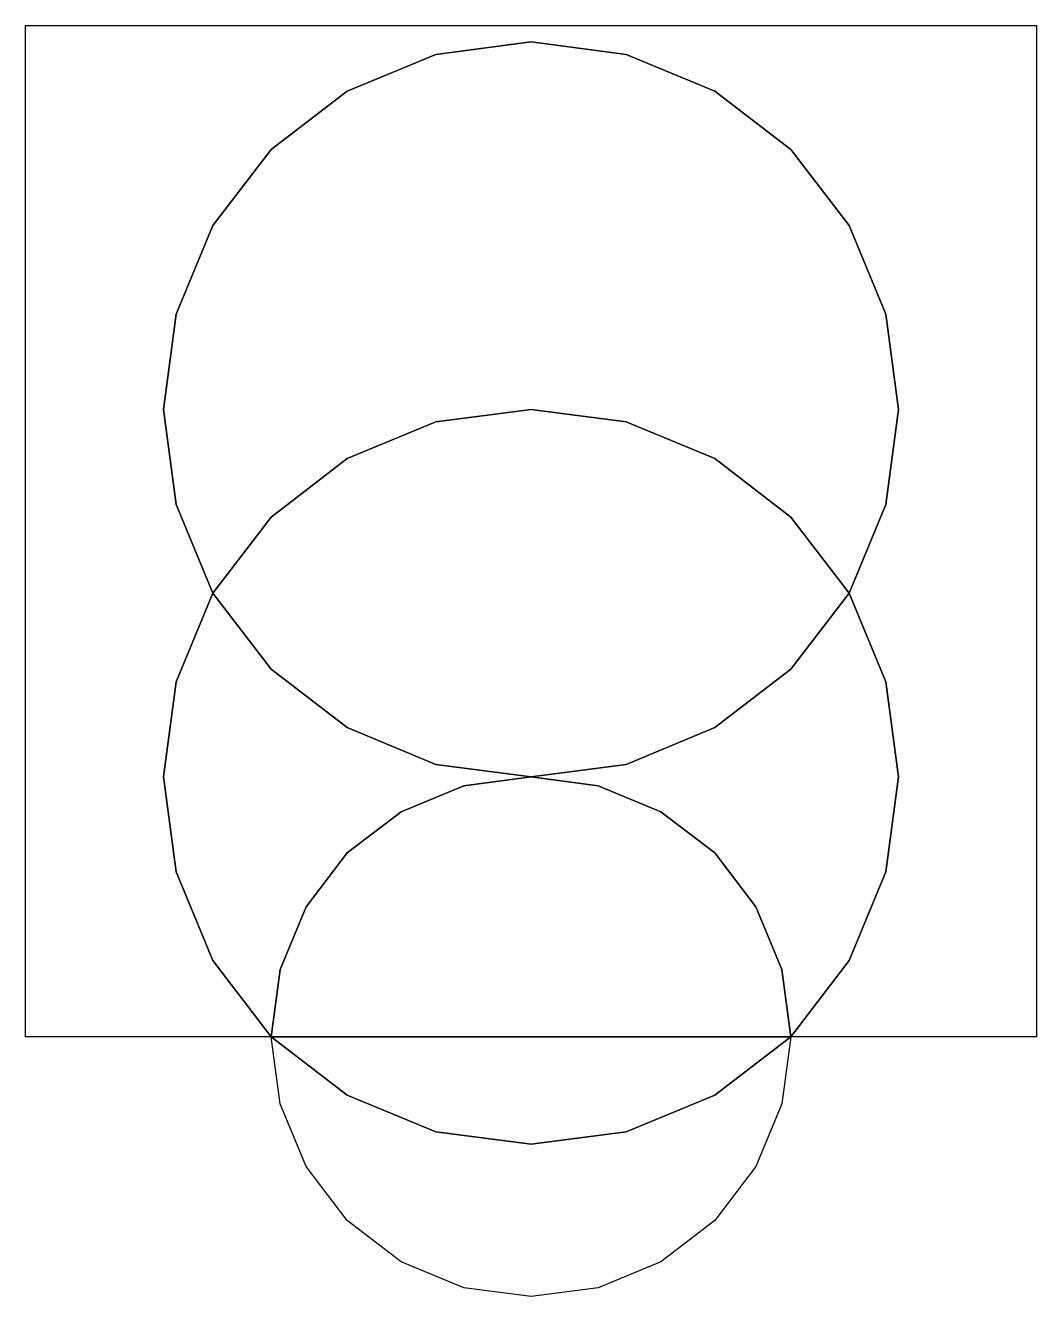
# Model space of a CAD drawing. Header units: metres. Extents: x 0 to 119, y -30 to 119.
import ezdxf

# ---------------------------------------------------------------- set-up
doc = ezdxf.new("R2010")
doc.units = ezdxf.units.M

msp = doc.modelspace()

# ---------------------------------------------------------------- linework, layer by layer
at = {"layer": 'Layer0'}
for points in [[(101.01, 41.66, 0), (96.7, 52.07, 0), (101.01, 62.47, 0), (102.48, 73.63, 0), (101.01, 84.8, 0), (96.7, 95.2, 0), (89.85, 104.13, 0), (80.92, 110.99, 0), (70.51, 115.3, 0), (59.35, 116.77, 0), (48.19, 115.3, 0), (37.78, 110.99, 0), (28.85, 104.13, 0), (22, 95.2, 0), (17.69, 84.8, 0), (16.22, 73.63, 0), (17.69, 62.47, 0), (22, 52.07, 0), (17.69, 41.66, 0), (16.22, 30.5, 0), (17.69, 19.34, 0), (22, 8.93, 0), (28.85, 0, 0), (0, 0, 0), (0, 118.7, 0), (118.7, 118.7, 0), (118.7, 0, 0), (89.85, 0, 0), (96.7, 8.93, 0), (101.01, 19.34, 0), (102.48, 30.5, 0), (101.01, 41.66, 0)], [(28.85, 61, 0), (22, 52.07, 0), (17.69, 62.47, 0), (16.22, 73.63, 0), (17.69, 84.8, 0), (22, 95.2, 0), (28.85, 104.13, 0), (37.78, 110.99, 0), (48.19, 115.3, 0), (59.35, 116.77, 0), (70.51, 115.3, 0), (80.92, 110.99, 0), (89.85, 104.13, 0), (96.7, 95.2, 0), (101.01, 84.8, 0), (102.48, 73.63, 0), (101.01, 62.47, 0), (96.7, 52.07, 0), (89.85, 61, 0), (80.92, 67.85, 0), (70.51, 72.16, 0), (59.35, 73.63, 0), (48.19, 72.16, 0), (37.78, 67.85, 0), (28.85, 61, 0)], [(70.51, 31.97, 0), (59.35, 30.5, 0), (48.19, 31.97, 0), (37.78, 36.28, 0), (28.85, 43.13, 0), (22, 52.07, 0), (28.85, 61, 0), (37.78, 67.85, 0), (48.19, 72.16, 0), (59.35, 73.63, 0), (70.51, 72.16, 0), (80.92, 67.85, 0), (89.85, 61, 0), (96.7, 52.07, 0), (89.85, 43.13, 0), (80.92, 36.28, 0), (70.51, 31.97, 0)], [(17.69, 41.66, 0), (22, 52.07, 0), (28.85, 43.13, 0), (37.78, 36.28, 0), (48.19, 31.97, 0), (59.35, 30.5, 0), (51.46, 29.46, 0), (44.1, 26.41, 0), (37.78, 21.57, 0), (32.94, 15.25, 0), (29.89, 7.89, 0), (28.85, 0, 0), (22, 8.93, 0), (17.69, 19.34, 0), (16.22, 30.5, 0), (17.69, 41.66, 0)], [(67.24, 29.46, 0), (59.35, 30.5, 0), (70.51, 31.97, 0), (80.92, 36.28, 0), (89.85, 43.13, 0), (96.7, 52.07, 0), (101.01, 41.66, 0), (102.48, 30.5, 0), (101.01, 19.34, 0), (96.7, 8.93, 0), (89.85, 0, 0), (88.81, 7.89, 0), (85.76, 15.25, 0), (80.92, 21.57, 0), (74.6, 26.41, 0), (67.24, 29.46, 0)], [(89.85, 0, 0), (28.85, 0, 0), (29.89, 7.89, 0), (32.94, 15.25, 0), (37.78, 21.57, 0), (44.1, 26.41, 0), (51.46, 29.46, 0), (59.35, 30.5, 0), (67.24, 29.46, 0), (74.6, 26.41, 0), (80.92, 21.57, 0), (85.76, 15.25, 0), (88.81, 7.89, 0), (89.85, 0, 0)], [(29.89, -7.89, 0), (28.85, 0, 0), (37.78, -6.85, 0), (48.19, -11.16, 0), (59.35, -12.63, 0), (70.51, -11.16, 0), (80.92, -6.85, 0), (89.85, 0, 0), (88.81, -7.89, 0), (85.76, -15.25, 0), (80.92, -21.57, 0), (74.6, -26.41, 0), (67.24, -29.46, 0), (59.35, -30.5, 0), (51.46, -29.46, 0), (44.1, -26.41, 0), (37.78, -21.57, 0), (32.94, -15.25, 0), (29.89, -7.89, 0)], [(28.85, 0, 0), (89.85, 0, 0), (80.92, -6.85, 0), (70.51, -11.16, 0), (59.35, -12.63, 0), (48.19, -11.16, 0), (37.78, -6.85, 0), (28.85, 0, 0)]]:
    msp.add_polyline3d(points, dxfattribs=at)

doc.saveas('drawing.dxf')
